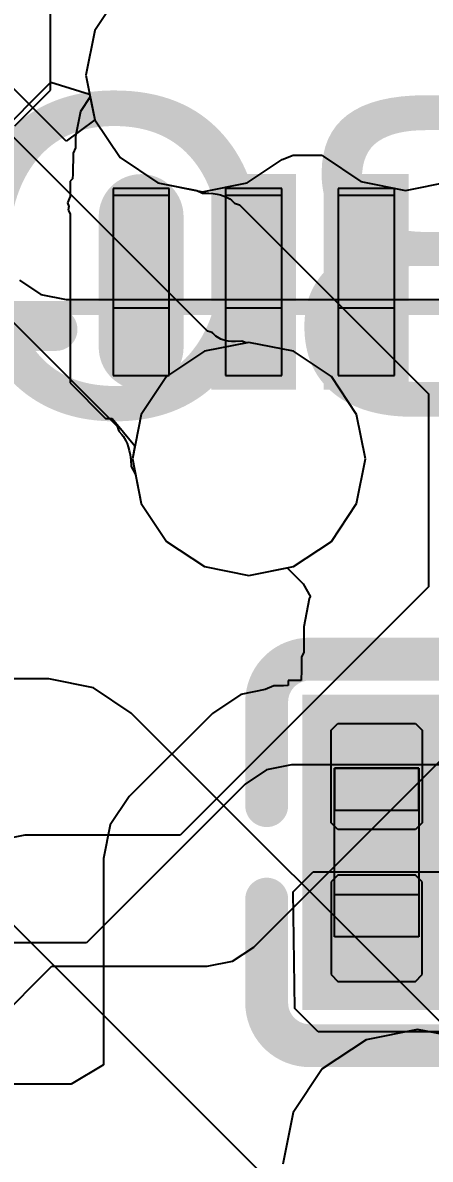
# Model space of a CAD drawing. Header units: millimetres. Extents: x 50 to 153, y 18 to 71.
# Drawn here: x 133.285 to 134.733, y 42.31 to 46.35 of the extents above; entities that cross this region are included whole.
import ezdxf

# ---------------------------------------------------------------- set-up
doc = ezdxf.new("R2010")
doc.units = ezdxf.units.MM
for name, color, linetype in [('BottomOverlay', 54, 'Continuous'), ('ConnectLayer', 7, 'Continuous'), ('Mechanical15', 56, 'Continuous'), ('Mechanical4', 56, 'Continuous'), ('Mechanical5', 56, 'Continuous'), ('TopLayer', 1, 'Continuous'), ('TopOverlay', 2, 'Continuous'), ('TopPaste', 8, 'Continuous'), ('TopSolder', 216, 'Continuous')]:
    doc.layers.add(name, color=color, linetype=linetype)

# ---------------------------------------------------------------- blocks, each defined once
blk = doc.blocks.new('QFN_56_L7_0_W7_0_P0_40_TL_EP4_0_100')
at = {"layer": 'Mechanical15'}
for p, q in [((1.7768, 3.5935), (1.7768, 3.1935)), ((1.9768, 3.5935), (1.7768, 3.5935)), ((1.9768, 3.1935), (1.9768, 3.5935)), ((2.1768, 3.5935), (2.1768, 3.1935)), ((2.3768, 3.5935), (2.1768, 3.5935)), ((2.3768, 3.1935), (2.3768, 3.5935)), ((2.5768, 3.5935), (2.5768, 3.1935)), ((2.7768, 3.5935), (2.5768, 3.5935)), ((2.7768, 3.1935), (2.7768, 3.5935)), ((1.7768, 3.1935), (1.9768, 3.1935)), ((2.1768, 3.1935), (2.3768, 3.1935)), ((2.5768, 3.1935), (2.7768, 3.1935))]:
    blk.add_line(p, q, dxfattribs=at)
at = {"layer": 'Mechanical15', "const_width": 0.0508}
blk.add_lwpolyline([(3.5768, 3.5935), (-3.4232, 3.5935)], dxfattribs=at)
at = {"layer": 'TopLayer', "const_width": 0.2}
blk.add_lwpolyline([(2.6768, 3.7334), (2.6768, 3.2684)], dxfattribs=at)
at = {"layer": 'TopLayer', "const_width": 0.1}
for points in [[(2.6268, 3.7334, 1), (2.7268, 3.7334, 1)], [(2.6268, 3.2684, 1), (2.7268, 3.2684, 1)]]:
    blk.add_lwpolyline(points, format="xyb", close=True, dxfattribs=at)
at = {"layer": 'TopLayer'}
for points in [[(1.7767, 3.1684), (1.9767, 3.1684), (1.7767, 3.8334), (1.9767, 3.8334)], [(2.1768, 3.1684), (2.3768, 3.1684), (2.1768, 3.8334), (2.3768, 3.8334)]]:
    blk.add_solid(points, dxfattribs=at)
at = {"layer": 'TopOverlay', "const_width": 0.1524}
blk.add_lwpolyline([(3.6531, 3.6697), (2.9793, 3.6697)], dxfattribs=at)
at = {"layer": 'TopOverlay', "const_width": 0.0762}
blk.add_lwpolyline([(2.9412, 3.6697, 1), (3.0174, 3.6697, 1)], format="xyb", close=True, dxfattribs=at)
at = {"layer": 'TopPaste'}
for p, q in [((1.9767, 3.8335), (1.7767, 3.8335)), ((1.7767, 3.8335), (1.7767, 3.1684)), ((1.9767, 3.1684), (1.9767, 3.8335)), ((2.3768, 3.8335), (2.1768, 3.8335)), ((2.1768, 3.8335), (2.1768, 3.1684)), ((2.3768, 3.1684), (2.3768, 3.8335)), ((2.7768, 3.8335), (2.5768, 3.8335)), ((2.5768, 3.8335), (2.5768, 3.1684)), ((2.7768, 3.1684), (2.7768, 3.8335)), ((1.7767, 3.1684), (1.9767, 3.1684)), ((2.1768, 3.1684), (2.3768, 3.1684)), ((2.5768, 3.1684), (2.7768, 3.1684))]:
    blk.add_line(p, q, dxfattribs=at)
at = {"layer": 'TopSolder', "const_width": 0.3016}
blk.add_lwpolyline([(2.6768, 3.7334), (2.6768, 3.2684)], dxfattribs=at)
at = {"layer": 'TopSolder', "const_width": 0.1508}
for points in [[(2.6014, 3.7334, 1), (2.7522, 3.7334, 1)], [(2.6014, 3.2684, 1), (2.7522, 3.2684, 1)]]:
    blk.add_lwpolyline(points, format="xyb", close=True, dxfattribs=at)
at = {"layer": 'TopSolder'}
for points in [[(1.7259, 3.1176), (2.0275, 3.1176), (1.7259, 3.8842), (2.0275, 3.8842)], [(2.126, 3.1176), (2.4276, 3.1176), (2.126, 3.8842), (2.4276, 3.8842)]]:
    blk.add_solid(points, dxfattribs=at)
blk = doc.blocks.new('C0201_111')
at = {"layer": 'Mechanical4'}
for p, q in [((-0.3038, 0.1324), (0.2962, 0.1324)), ((-0.3038, -0.1676), (-0.3038, 0.1324)), ((0.2962, 0.1324), (0.2962, -0.1676)), ((0.2962, -0.1676), (-0.3038, -0.1676))]:
    blk.add_line(p, q, dxfattribs=at)
at = {"layer": 'Mechanical5'}
for p, q in [((-0.1538, 0.1324), (-0.3038, 0.1324)), ((-0.3038, 0.1324), (-0.3038, -0.1676)), ((-0.1538, -0.1676), (-0.1538, 0.1324)), ((0.1462, 0.1324), (0.2962, 0.1324)), ((0.1462, -0.1676), (0.1462, 0.1324)), ((0.2962, 0.1324), (0.2962, -0.1676)), ((-0.3038, -0.1676), (-0.1538, -0.1676)), ((0.2962, -0.1676), (0.1462, -0.1676))]:
    blk.add_line(p, q, dxfattribs=at)
at = {"layer": 'TopLayer'}
for points in [[(-0.4623, -0.1796), (-0.0938, -0.1796), (-0.4623, 0.1444), (-0.0938, 0.1444)], [(0.0862, -0.1796), (0.4546, -0.1796), (0.0862, 0.1444), (0.4546, 0.1444)]]:
    blk.add_solid(points, dxfattribs=at)
at = {"layer": 'TopOverlay', "const_width": 0.1524}
for points in [[(-0.6909, 0.2206, -0.414214), (-0.5385, 0.373)], [(0.5308, 0.373, -0.414214), (0.6832, 0.2206)], [(-0.5385, -0.4082, -0.414214), (-0.6909, -0.2558)], [(0.6832, -0.2558, -0.414214), (0.5308, -0.4082)]]:
    blk.add_lwpolyline(points, format="xyb", dxfattribs=at)
for points in [[(-0.17, 0.373), (-0.5385, 0.373)], [(0.5308, 0.373), (0.1624, 0.373)], [(-0.6909, -0.2558), (-0.6909, 0.2206)], [(0.6832, -0.2558), (0.6832, 0.2206)], [(-0.17, -0.4082), (-0.5385, -0.4082)], [(0.5308, -0.4082), (0.1624, -0.4082)]]:
    blk.add_lwpolyline(points, dxfattribs=at)
at = {"layer": 'TopOverlay', "const_width": 0.0762}
for points in [[(-0.5766, 0.373, 1), (-0.5004, 0.373, 1)], [(-0.5766, 0.373, 1), (-0.5004, 0.373, 1)], [(-0.2081, 0.373, 1), (-0.1319, 0.373, 1)], [(0.1243, 0.373, 1), (0.2005, 0.373, 1)], [(0.4927, 0.373, 1), (0.5689, 0.373, 1)], [(0.4927, 0.373, 1), (0.5689, 0.373, 1)], [(-0.729, 0.2206, 1), (-0.6528, 0.2206, 1)], [(-0.729, 0.2206, 1), (-0.6528, 0.2206, 1)], [(0.6451, 0.2206, 1), (0.7213, 0.2206, 1)], [(0.6451, 0.2206, 1), (0.7213, 0.2206, 1)], [(-0.729, -0.2558, 1), (-0.6528, -0.2558, 1)], [(-0.729, -0.2558, 1), (-0.6528, -0.2558, 1)], [(0.6451, -0.2558, 1), (0.7213, -0.2558, 1)], [(0.6451, -0.2558, 1), (0.7213, -0.2558, 1)], [(-0.5766, -0.4082, 1), (-0.5004, -0.4082, 1)], [(-0.5766, -0.4082, 1), (-0.5004, -0.4082, 1)], [(-0.2081, -0.4082, 1), (-0.1319, -0.4082, 1)], [(0.1243, -0.4082, 1), (0.2005, -0.4082, 1)], [(0.4927, -0.4082, 1), (0.5689, -0.4082, 1)], [(0.4927, -0.4082, 1), (0.5689, -0.4082, 1)]]:
    blk.add_lwpolyline(points, format="xyb", close=True, dxfattribs=at)
at = {"layer": 'TopPaste'}
for p, q in [((-0.4623, 0.1204), (-0.4383, 0.1444)), ((-0.4383, 0.1444), (-0.1088, 0.1444)), ((-0.1088, 0.1444), (-0.0848, 0.1204)), ((0.1012, 0.1444), (0.0772, 0.1204)), ((0.4306, 0.1444), (0.1012, 0.1444)), ((0.4546, 0.1204), (0.4306, 0.1444)), ((-0.4623, -0.1556), (-0.4623, 0.1204)), ((-0.0848, 0.1204), (-0.0848, -0.1556)), ((0.0772, 0.1204), (0.0772, -0.1556)), ((0.4546, -0.1556), (0.4546, 0.1204)), ((-0.4383, -0.1796), (-0.4623, -0.1556)), ((-0.0848, -0.1556), (-0.1088, -0.1796)), ((0.0772, -0.1556), (0.1012, -0.1796)), ((0.4306, -0.1796), (0.4546, -0.1556)), ((-0.1088, -0.1796), (-0.4383, -0.1796)), ((0.1012, -0.1796), (0.4306, -0.1796))]:
    blk.add_line(p, q, dxfattribs=at)
for points in [[(-0.4623, -0.1796), (-0.0938, -0.1796), (-0.4623, 0.1444), (-0.0938, 0.1444)], [(0.0862, -0.1796), (0.4546, -0.1796), (0.0862, 0.1444), (0.4546, 0.1444)]]:
    blk.add_solid(points, dxfattribs=at)
at = {"layer": 'TopSolder'}
for points in [[(-0.5639, -0.2812), (0.0078, -0.2812), (-0.5639, 0.246), (0.0078, 0.246)], [(-0.0154, -0.2812), (0.5562, -0.2812), (-0.0154, 0.246), (0.5562, 0.246)]]:
    blk.add_solid(points, dxfattribs=at)

msp = doc.modelspace()

# ---------------------------------------------------------------- linework, layer by layer
at = {"layer": 'ConnectLayer'}
for p, q in [((133.4389, 45.9292), (132.4441, 46.9239)), ((133.6306, 46.4569), (133.5408, 46.3224)), ((133.6306, 46.4569), (133.5408, 46.3224)), ((133.6306, 46.4569), (133.5408, 46.3224)), ((133.3829, 46.2571), (133.3829, 46.3841)), ((133.5408, 46.3224), (133.5092, 46.1639)), ((133.5408, 46.3224), (133.5092, 46.1639)), ((133.5408, 46.3224), (133.5092, 46.1639)), ((133.3829, 46.1102), (133.3829, 46.2571)), ((133.1254, 45.8794), (133.3847, 46.1387)), ((133.3847, 46.1387), (133.5225, 46.0969)), ((133.5092, 46.1639), (133.5246, 46.0865)), ((133.5092, 46.1639), (133.5408, 46.0053)), ((133.5092, 46.1639), (133.5408, 46.0053)), ((133.2567, 45.984), (133.3829, 46.1102)), ((133.5246, 46.0865), (133.4901, 46.0349)), ((133.5225, 46.0969), (133.5408, 46.0053)), ((133.4901, 46.0349), (133.4724, 45.9458)), ((133.5408, 46.0053), (133.4389, 45.9292)), ((133.5408, 46.0053), (133.6306, 45.8709)), ((133.5408, 46.0053), (133.6306, 45.8709)), ((133.941, 45.2543), (133.2406, 45.9547)), ((133.4724, 45.9458), (133.4724, 45.9052)), ((133.4724, 45.9052), (133.4644, 45.887)), ((133.4644, 45.887), (133.4626, 45.8123)), ((133.6306, 45.8709), (133.765, 45.781)), ((133.6306, 45.8709), (133.765, 45.781)), ((134.0821, 45.781), (134.2069, 45.8644)), ((134.2069, 45.8644), (134.2461, 45.8797)), ((134.2461, 45.8797), (134.3494, 45.8797)), ((134.3494, 45.8797), (134.3519, 45.8759)), ((134.3519, 45.8759), (134.4864, 45.7861)), ((133.4612, 45.7958), (133.4531, 45.7877)), ((133.4531, 45.7877), (133.4531, 45.7329)), ((133.4626, 45.8123), (133.4612, 45.7958)), ((133.765, 45.781), (133.9033, 45.7535)), ((133.765, 45.781), (133.9236, 45.7495)), ((133.9236, 45.7495), (134.0821, 45.781)), ((134.4864, 45.7861), (134.6449, 45.7546)), ((134.6449, 45.7546), (134.8035, 45.7861)), ((133.9033, 45.7535), (133.923, 45.7449)), ((133.923, 45.7449), (133.9456, 45.7445)), ((133.9456, 45.7445), (133.9616, 45.7432)), ((133.9616, 45.7432), (133.9755, 45.7411)), ((133.9755, 45.7411), (133.9874, 45.7384)), ((133.9874, 45.7384), (133.9976, 45.7353)), ((133.9976, 45.7353), (134.0063, 45.7318)), ((133.4531, 45.7329), (133.4436, 45.71)), ((133.4436, 45.71), (133.4489, 45.6971)), ((133.4489, 45.6971), (133.4457, 45.6836)), ((134.0063, 45.7318), (134.0138, 45.728)), ((134.0138, 45.728), (134.0203, 45.7239)), ((134.0203, 45.7239), (134.0263, 45.7193)), ((134.0263, 45.7193), (134.0375, 45.7091)), ((134.0375, 45.7091), (134.0551, 45.7028)), ((134.0551, 45.7028), (134.7268, 45.031)), ((132.8427, 45.6934), (133.6203, 44.9158)), ((133.4457, 45.6836), (133.4531, 45.6716)), ((133.4531, 45.6716), (133.4531, 45.0703)), ((133.2736, 45.4352), (133.3492, 45.3846)), ((133.3492, 45.3846), (133.4384, 45.3669)), ((133.4384, 45.3669), (136.7658, 45.3669)), ((133.9574, 45.2488), (133.941, 45.2543)), ((134.0887, 45.2142), (133.9301, 45.1827)), ((134.0887, 45.2142), (133.9301, 45.1827)), ((133.9583, 45.2471), (133.9574, 45.2488)), ((133.96, 45.2465), (133.9583, 45.2471)), ((133.9711, 45.2364), (133.96, 45.2465)), ((133.9766, 45.2322), (133.9711, 45.2364)), ((133.9823, 45.2288), (133.9766, 45.2322)), ((133.9886, 45.2257), (133.9823, 45.2288)), ((133.9958, 45.223), (133.9886, 45.2257)), ((134.0044, 45.2206), (133.9958, 45.223)), ((134.0148, 45.2187), (134.0044, 45.2206)), ((134.0271, 45.2175), (134.0148, 45.2187)), ((134.0414, 45.2171), (134.0271, 45.2175)), ((134.0631, 45.218), (134.0414, 45.2171)), ((134.0788, 45.2123), (134.0631, 45.218)), ((134.0887, 45.2142), (134.0788, 45.2123)), ((134.2472, 45.1827), (134.0887, 45.2142)), ((134.2472, 45.1827), (134.0887, 45.2142)), ((134.2472, 45.1827), (134.0887, 45.2142)), ((133.9301, 45.1827), (133.7957, 45.0929)), ((133.9301, 45.1827), (133.7957, 45.0929)), ((134.3817, 45.0929), (134.2472, 45.1827)), ((134.3817, 45.0929), (134.2472, 45.1827)), ((134.3817, 45.0929), (134.2472, 45.1827)), ((133.7957, 45.0929), (133.7059, 44.9584)), ((133.7957, 45.0929), (133.7059, 44.9584)), ((134.4715, 44.9584), (134.3817, 45.0929)), ((134.4715, 44.9584), (134.3817, 45.0929)), ((134.4715, 44.9584), (134.3817, 45.0929)), ((133.4531, 45.0703), (133.5793, 44.9441)), ((134.7268, 45.031), (134.7268, 44.3452)), ((133.5793, 44.9441), (133.6029, 44.9441)), ((133.6029, 44.9441), (133.6835, 44.8459)), ((133.7059, 44.9584), (133.6743, 44.7999)), ((133.7059, 44.9584), (133.6743, 44.7999)), ((134.503, 44.7999), (134.4715, 44.9584)), ((134.503, 44.7999), (134.4715, 44.9584)), ((134.503, 44.7999), (134.4715, 44.9584)), ((133.6203, 44.9158), (133.6267, 44.8982)), ((133.6267, 44.8982), (133.637, 44.887)), ((133.637, 44.887), (133.642, 44.8804)), ((133.642, 44.8804), (133.6468, 44.873)), ((133.6468, 44.873), (133.6513, 44.8644)), ((133.6513, 44.8644), (133.6556, 44.8545)), ((133.6556, 44.8545), (133.6597, 44.8428)), ((133.6835, 44.8459), (133.6743, 44.7999)), ((133.6597, 44.8428), (133.6633, 44.8294)), ((133.6633, 44.8294), (133.6663, 44.814)), ((133.6663, 44.814), (133.6687, 44.7967)), ((133.6687, 44.7967), (133.6706, 44.7731)), ((133.6706, 44.7731), (133.6854, 44.7442)), ((133.6743, 44.7999), (133.7059, 44.6413)), ((133.6743, 44.7999), (133.7059, 44.6413)), ((133.6743, 44.7999), (133.7059, 44.6413)), ((134.4715, 44.6413), (134.503, 44.7999)), ((134.4715, 44.6413), (134.503, 44.7999)), ((134.4715, 44.6413), (134.503, 44.7999)), ((133.6854, 44.7442), (133.7059, 44.6413)), ((133.7059, 44.6413), (133.7957, 44.5069)), ((133.7059, 44.6413), (133.7957, 44.5069)), ((133.7059, 44.6413), (133.7957, 44.5069)), ((133.7059, 44.6413), (133.7957, 44.5069)), ((134.3817, 44.5069), (134.4715, 44.6413)), ((134.3817, 44.5069), (134.4715, 44.6413)), ((134.3817, 44.5069), (134.4715, 44.6413)), ((133.7957, 44.5069), (133.9301, 44.4171)), ((133.7957, 44.5069), (133.9301, 44.4171)), ((133.7957, 44.5069), (133.9301, 44.4171)), ((133.7957, 44.5069), (133.9301, 44.4171)), ((134.2472, 44.4171), (134.3817, 44.5069)), ((134.2472, 44.4171), (134.3817, 44.5069)), ((134.2472, 44.4171), (134.3817, 44.5069)), ((133.9301, 44.4171), (134.0887, 44.3855)), ((133.9301, 44.4171), (134.0887, 44.3855)), ((133.9301, 44.4171), (134.0887, 44.3855)), ((133.9301, 44.4171), (134.0887, 44.3855)), ((134.0887, 44.3855), (134.2472, 44.4171)), ((134.0887, 44.3855), (134.2472, 44.4171)), ((134.0887, 44.3855), (134.2472, 44.4171)), ((134.0887, 44.3855), (134.2239, 44.4124)), ((134.2239, 44.4124), (134.2818, 44.3557)), ((134.7268, 44.3452), (133.8441, 43.4625)), ((134.2818, 44.3557), (134.3078, 44.3095)), ((134.3031, 44.3023), (134.2833, 44.2032)), ((134.3078, 44.3095), (134.3031, 44.3023)), ((134.2833, 44.2032), (134.2833, 44.1131)), ((134.1055, 43.0647), (135.1247, 44.0839)), ((134.2758, 44.0953), (134.2754, 44.05)), ((134.2833, 44.1131), (134.2758, 44.0953)), ((134.2754, 44.05), (134.2742, 44.0121)), ((133.3775, 44.0179), (132.9044, 44.0179)), ((133.536, 43.9864), (133.3775, 44.0179)), ((134.2742, 44.0121), (134.2279, 44.0121)), ((134.2279, 44.0121), (134.2279, 43.994)), ((133.6705, 43.8965), (133.536, 43.9864)), ((134.0594, 43.9626), (133.9586, 43.8952)), ((134.1467, 43.9799), (134.0594, 43.9626)), ((134.1771, 43.9928), (134.1467, 43.9799)), ((134.2117, 43.993), (134.1771, 43.9928)), ((134.2279, 43.994), (134.2117, 43.993)), ((133.9586, 43.8952), (133.6632, 43.5998)), ((134.8215, 42.7455), (133.6705, 43.8965)), ((134.1507, 43.6944), (134.0751, 43.6439)), ((134.2399, 43.7122), (134.1507, 43.6944)), ((135.318, 43.7122), (134.2399, 43.7122)), ((134.0751, 43.6439), (133.5109, 43.0797)), ((133.6632, 43.5998), (133.5958, 43.4989)), ((133.5958, 43.4989), (133.5722, 43.38)), ((133.2919, 43.4625), (133.2027, 43.4448)), ((133.8441, 43.4625), (133.2919, 43.4625)), ((133.5722, 43.38), (133.5722, 42.646)), ((133.2058, 43.1892), (134.2355, 42.1595)), ((133.5109, 43.0797), (131.3592, 43.0797)), ((134.0298, 43.0141), (134.1055, 43.0647)), ((132.318, 41.9259), (133.3885, 42.9964)), ((133.3885, 42.9964), (133.9407, 42.9964)), ((133.9407, 42.9964), (134.0298, 43.0141)), ((134.6881, 42.772), (134.5048, 42.7355)), ((134.8715, 42.7355), (134.6881, 42.772)), ((134.5048, 42.7355), (134.3493, 42.6317)), ((133.5722, 42.646), (133.4563, 42.5776)), ((134.3493, 42.6317), (134.2455, 42.4762)), ((133.4563, 42.5776), (131.74, 42.5776)), ((134.2455, 42.4762), (134.209, 42.2929))]:
    msp.add_line(p, q, dxfattribs=at)
at = {"layer": 'TopLayer'}
for p, q in [((134.2462, 43.2606), (134.3173, 43.3318)), ((134.3173, 43.3318), (135.9505, 43.3318)), ((134.2512, 42.8466), (134.2462, 43.2606)), ((134.3351, 42.7628), (134.2512, 42.8466)), ((135.0336, 42.7628), (134.3351, 42.7628))]:
    msp.add_line(p, q, dxfattribs=at)
at = {"layer": 'TopOverlay', "const_width": 0.1}
msp.add_lwpolyline([(152.5477, 50.1974, 1), (111.3241, 50.1974, 1)], format="xyb", close=True, dxfattribs=at)

# ---------------------------------------------------------------- block references
for name, p, rotation in [('QFN_56_L7_0_W7_0_P0_40_TL_EP4_0_100', (136.3823, 48.9299), 180), ('C0201_111', (134.5599, 43.3974), 270)]:
    msp.add_blockref(name, p, dxfattribs=dict(rotation=rotation))

# ---------------------------------------------------------------- texts
at = {"layer": 'BottomOverlay', "text_generation_flag": 2}
msp.add_text('ESP32S3-AI-BOX-1.28', height=1.143, rotation=360, dxfattribs=at).set_placement((144.3147, 44.9497))

doc.saveas('drawing.dxf')
